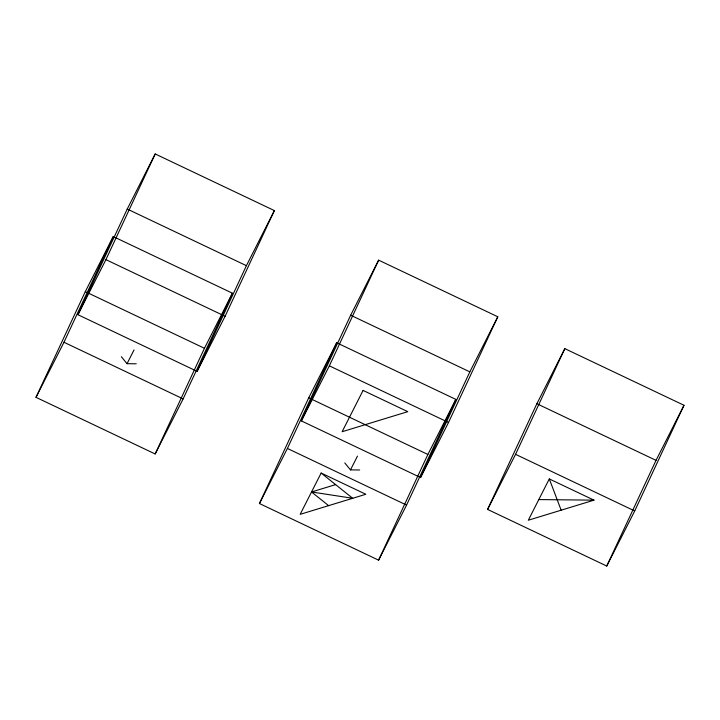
<?xml version="1.0" encoding="UTF-8"?>
<svg xmlns="http://www.w3.org/2000/svg" width="720" height="720" viewBox="0 0 720 720"><rect width="100%" height="100%" fill="white"/><g stroke="black" fill="none" stroke-linecap="round" stroke-linejoin="round"><path stroke-width="1.08" d="M36 397.332L85.284 291.645L113.256 236.565L232.416 293.202L183.132 398.898L155.169 453.969L36 397.332L63.972 342.261L113.256 236.565M77.958 314.721L127.242 209.034L155.205 153.954L274.374 210.591L225.09 316.278L197.118 371.358L77.958 314.721L105.921 259.641L155.205 153.954M155.169 453.969L204.444 348.282L232.416 293.202M197.118 371.358L246.402 265.671L274.374 210.591M259.434 503.532L308.718 397.836L336.69 342.765L455.85 399.402L406.566 505.089L378.594 560.169L259.434 503.532L287.406 448.452L336.69 342.765M301.392 420.912L350.667 315.225L378.639 260.145L497.808 316.782L448.524 422.478L420.552 477.549L301.392 420.912L329.355 365.841L378.639 260.145M378.594 560.169L427.878 454.473L455.85 399.402M420.552 477.549L469.836 371.862L497.808 316.782M487.584 509.409L536.868 403.722L564.831 348.642L684 405.279L634.716 510.966L606.744 566.046L487.584 509.409L515.556 454.329L564.831 348.642M606.744 566.046L656.028 460.359L684 405.279M121.347 356.706L127.044 363.69L134.037 349.92M321.147 473.04L300.168 514.341L365.832 494.271L321.147 473.04L352.701 498.285L311.535 491.967L328.626 505.647M344.781 462.906L350.478 469.89L357.471 456.12M549.297 478.917L528.318 520.227L593.982 500.157L549.297 478.917L561.15 510.192M311.535 491.967L335.61 484.614M127.044 363.69L136.242 363.789M350.478 469.89L359.676 469.98M538.803 499.572L593.982 500.157M127.242 209.034L246.402 265.671M350.667 315.225L469.836 371.862M536.868 403.722L656.028 460.359M105.921 259.641L225.09 316.278M329.355 365.841L448.524 422.478M515.556 454.329L634.716 510.966M85.284 291.645L204.444 348.282M308.718 397.836L427.878 454.473M63.972 342.261L183.132 398.898M287.406 448.452L406.566 505.089M363.096 390.42L342.126 431.73L407.79 411.66L363.096 390.42"/></g></svg>
